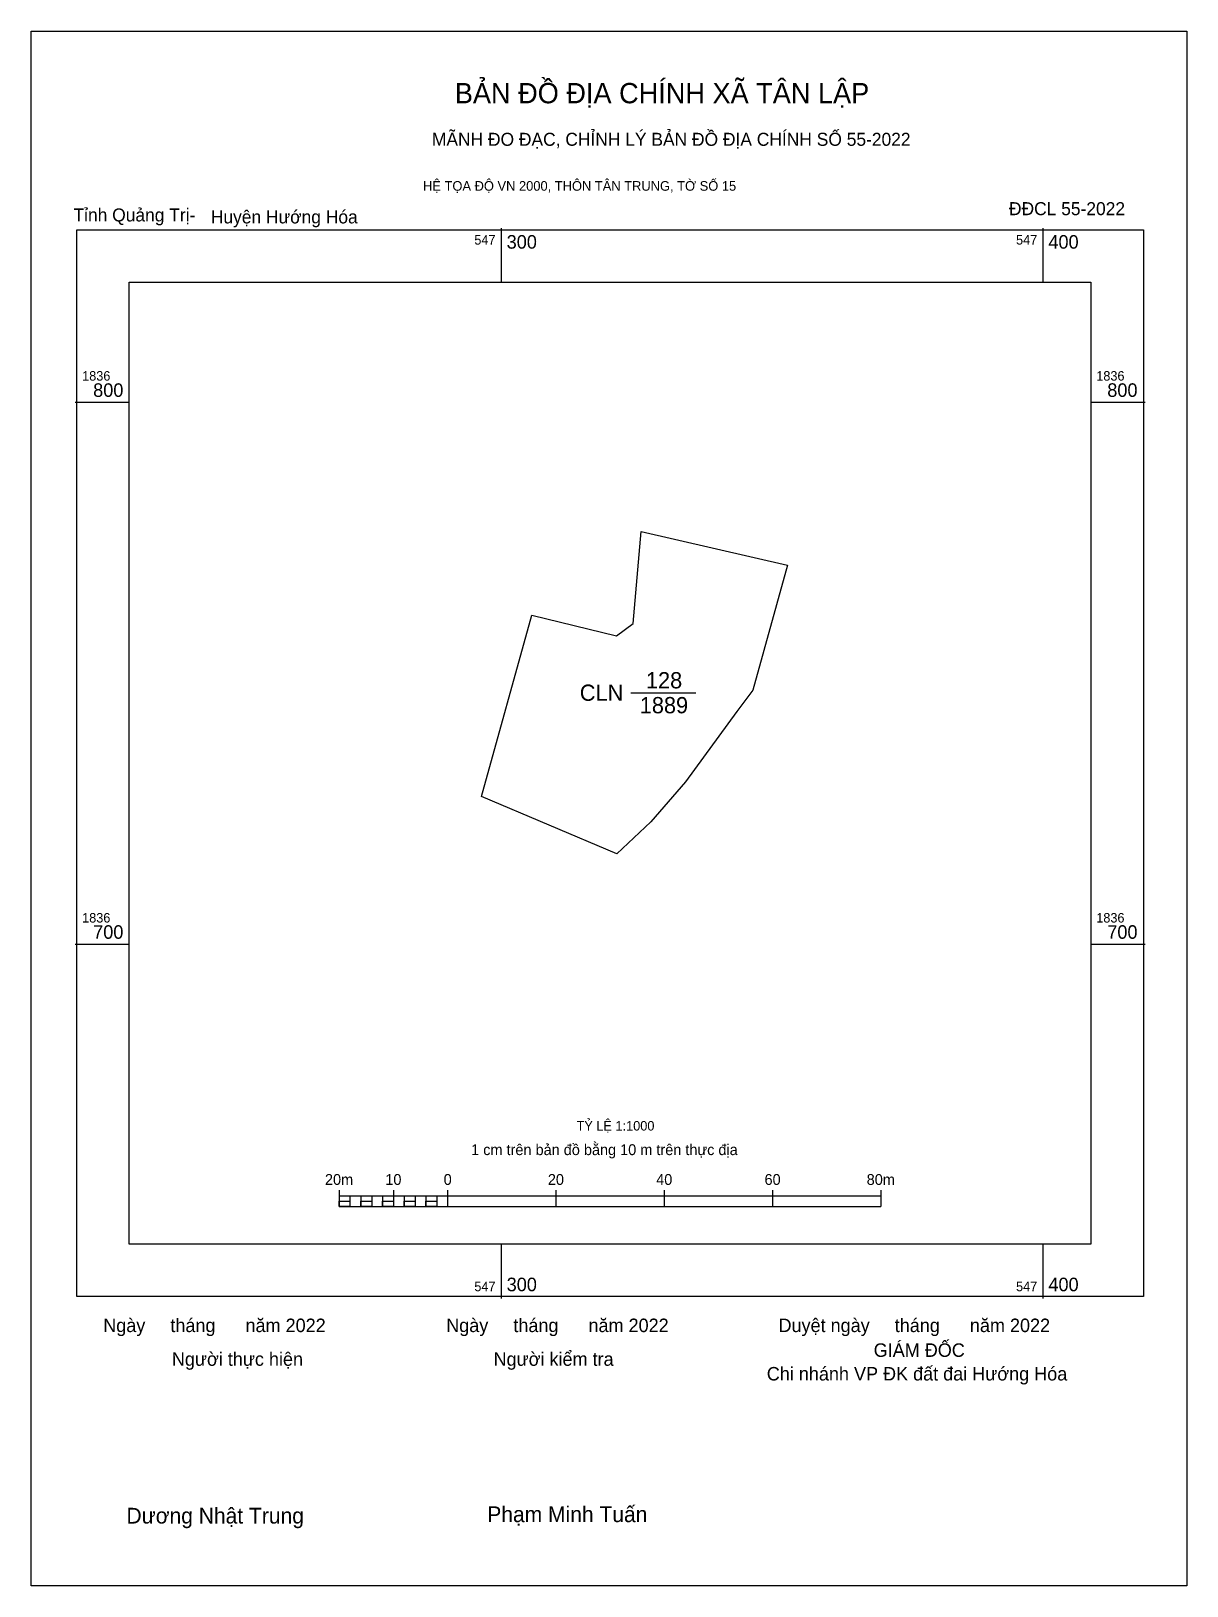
# Model space of a CAD drawing. Extents: x 547213 to 547427, y 1836582 to 1836868.
import ezdxf

# ---------------------------------------------------------------- set-up
doc = ezdxf.new("R2010")
doc.units = 0
for name, color, linetype in [('Level 10', 7, 'Continuous'), ('Level 13', 7, 'Continuous'), ('Level 15', 7, 'Continuous'), ('Level 27', 7, 'Continuous'), ('Level 6', 7, 'Continuous'), ('Level 62', 7, 'Continuous'), ('Level 63', 7, 'Continuous'), ('Level 9', 7, 'Continuous')]:
    doc.layers.add(name, color=color, linetype=linetype)

msp = doc.modelspace()

# ---------------------------------------------------------------- linework, layer by layer
at = {"layer": 'Level 10'}
msp.add_line((547323.89, 1836746.41), (547335.93, 1836746.41), dxfattribs=at)
msp.add_lwpolyline([(547296.34, 1836727.25), (547305.66, 1836760.71), (547321.3, 1836756.9), (547324.34, 1836759.18), (547325.81, 1836776.16), (547352.83, 1836769.93), (547346.44, 1836746.86), (547343.48, 1836742.95), (547334.04, 1836729.97), (547327.61, 1836722.58), (547321.33, 1836716.66)], close=True, dxfattribs=at)
at = {"layer": 'Level 15'}
msp.add_lwpolyline([(547213.21, 1836868.5), (547426.57, 1836868.5), (547426.57, 1836581.58), (547213.21, 1836581.58)], close=True, dxfattribs=at)
at = {"layer": 'Level 27'}
for p, q in [((547352.83, 1836769.93), (547352.83, 1836769.94)), ((547305.66, 1836760.71), (547305.65, 1836760.71)), ((547321.33, 1836716.66), (547321.32, 1836716.66))]:
    msp.add_line(p, q, dxfattribs=at)
at = {"layer": 'Level 62'}
msp.add_lwpolyline([(547231.33, 1836822.16), (547408.84, 1836822.16), (547408.84, 1836644.65), (547231.33, 1836644.65)], close=True, dxfattribs=at)
at = {"layer": 'Level 63'}
for p, q in [((547300, 1836832.16), (547300, 1836822.16)), ((547400, 1836832.16), (547400, 1836822.16)), ((547221.33, 1836800), (547231.33, 1836800)), ((547408.84, 1836800), (547418.84, 1836800)), ((547221.33, 1836700), (547231.33, 1836700)), ((547408.84, 1836700), (547418.84, 1836700)), ((547270.08, 1836654.58), (547270.08, 1836651.58)), ((547280.08, 1836654.58), (547280.08, 1836651.58)), ((547290.08, 1836654.58), (547290.08, 1836651.58)), ((547310.08, 1836654.58), (547310.08, 1836651.58)), ((547330.08, 1836654.58), (547330.08, 1836651.58)), ((547350.08, 1836654.58), (547350.08, 1836651.58)), ((547370.08, 1836654.58), (547370.08, 1836651.58)), ((547270.08, 1836653.58), (547370.08, 1836653.58)), ((547272.08, 1836653.58), (547272.08, 1836651.58)), ((547274.08, 1836653.58), (547274.08, 1836651.58)), ((547276.08, 1836653.58), (547276.08, 1836651.58)), ((547278.08, 1836653.58), (547278.08, 1836651.58)), ((547280.08, 1836653.58), (547280.08, 1836651.58)), ((547282.08, 1836653.58), (547282.08, 1836651.58)), ((547284.08, 1836653.58), (547284.08, 1836651.58)), ((547286.08, 1836653.58), (547286.08, 1836651.58)), ((547288.08, 1836653.58), (547288.08, 1836651.58)), ((547290.08, 1836653.58), (547290.08, 1836651.58)), ((547270.08, 1836651.58), (547370.08, 1836651.58)), ((547300, 1836644.65), (547300, 1836634.65)), ((547400, 1836644.65), (547400, 1836634.65))]:
    msp.add_line(p, q, dxfattribs=at)
for points in [[(547221.64, 1836831.85), (547418.53, 1836831.85), (547418.53, 1836634.96), (547221.64, 1836634.96)], [(547270.08, 1836652.58), (547272.08, 1836652.58), (547272.08, 1836651.58), (547270.08, 1836651.58)], [(547270.08, 1836652.58), (547272.08, 1836652.58), (547272.08, 1836651.58), (547270.08, 1836651.58)], [(547274.08, 1836652.58), (547276.08, 1836652.58), (547276.08, 1836651.58), (547274.08, 1836651.58)], [(547278.08, 1836652.58), (547280.08, 1836652.58), (547280.08, 1836651.58), (547278.08, 1836651.58)], [(547282.08, 1836652.58), (547284.08, 1836652.58), (547284.08, 1836651.58), (547282.08, 1836651.58)], [(547286.08, 1836652.58), (547288.08, 1836652.58), (547288.08, 1836651.58), (547286.08, 1836651.58)]]:
    msp.add_lwpolyline(points, close=True, dxfattribs=at)

# ---------------------------------------------------------------- texts
at = {"layer": 'Level 13'}
for s, p in [('128', (547326.71, 1836747.21)), ('CLN', (547314.5, 1836744.91)), ('1889', (547325.57, 1836742.61))]:
    msp.add_text(s, height=3, dxfattribs=at).set_placement(p)
at = {"layer": 'Level 6'}
msp.add_text('TỶ LỆ 1:1000', height=1.7579, dxfattribs=at).set_placement((547313.9, 1836665.61))
at = {"layer": 'Level 63'}
for s, height, p in [('BẢN ĐỒ ĐỊA CHÍNH XÃ TÂN LẬP', 3.7437, (547291.43, 1836855.18)), ('MÃNH ĐO ĐẠC, CHỈNH LÝ BẢN ĐỒ ĐỊA CHÍNH SỐ 55-2022', 2.4022, (547287.2, 1836847.33)), ('HỆ TỌA ĐỘ VN 2000, THÔN TÂN TRUNG, TỜ SỐ 15', 1.7782, (547285.57, 1836839.04)), ('547', 1.75, (547295.03, 1836829.1)), ('300', 2.5, (547301, 1836828.35)), ('547', 1.75, (547395.03, 1836829.1)), ('400', 2.5, (547401, 1836828.35)), ('1836', 1.75, (547222.64, 1836804)), ('1836', 1.75, (547409.84, 1836804)), ('800', 2.5, (547224.67, 1836801)), ('800', 2.5, (547411.87, 1836801)), ('1836', 1.75, (547222.64, 1836704)), ('700', 2.5, (547224.67, 1836701)), ('1836', 1.75, (547409.84, 1836704)), ('700', 2.5, (547411.87, 1836701)), ('1 cm trên bản đồ bằng 10 m trên thực địa', 2, (547294.44, 1836661.08)), ('20m', 2, (547267.46, 1836655.58)), ('10', 2, (547278.6, 1836655.58)), ('0', 2, (547289.37, 1836655.58)), ('20', 2, (547308.6, 1836655.58)), ('40', 2, (547328.6, 1836655.58)), ('60', 2, (547348.6, 1836655.58)), ('80m', 2, (547367.46, 1836655.58)), ('547', 1.75, (547295.03, 1836635.96)), ('300', 2.5, (547301, 1836635.96)), ('547', 1.75, (547395.03, 1836635.96)), ('400', 2.5, (547401, 1836635.96)), ('Ngày     tháng      năm 2022', 2.4883, (547226.53, 1836628.42)), ('Ngày     tháng      năm 2022', 2.4883, (547289.84, 1836628.42)), ('Duyệt ngày     tháng      năm 2022', 2.4883, (547351.18, 1836628.42)), ('GIÁM ĐỐC', 2.488, (547368.75, 1836623.85)), ('Người thực hiện', 2.4883, (547239.2, 1836622.2)), ('Người kiểm tra', 2.4883, (547298.58, 1836622.2)), ('Chi nhánh VP ĐK đất đai Hướng Hóa', 2.4883, (547349.02, 1836619.49)), ('Dương Nhật Trung', 2.9024, (547230.82, 1836593.09)), ('Phạm Minh Tuấn', 2.9024, (547297.42, 1836593.35))]:
    msp.add_text(s, height=height, dxfattribs=at).set_placement(p)
at = {"layer": 'Level 9'}
for s, p in [('Tỉnh Quảng Trị-', (547221.04, 1836833.37)), ('Huyện Hướng Hóa', (547246.39, 1836833.01)), ('ĐĐCL 55-2022', (547393.72, 1836834.53))]:
    msp.add_text(s, height=2.4022, dxfattribs=at).set_placement(p)

doc.saveas('drawing.dxf')
